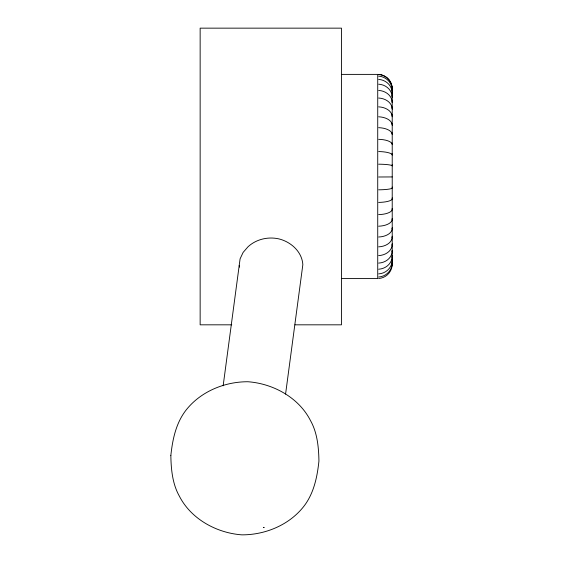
<?xml version="1.0" encoding="UTF-8"?>
<svg xmlns="http://www.w3.org/2000/svg" width="563" height="563" viewBox="0 0 563 563"><rect width="100%" height="100%" fill="white"/><g stroke="black" fill="none" stroke-linecap="round" stroke-linejoin="round"><path stroke-width="0.84" d="M223.152 385.803L240.091 258.832L243.117 252.421L248.058 246.735A32.232 29.093 0 0 1 278.706 238.853C290.804 241.717 302.028 251.682 302.845 264.645L285.568 394.107M392.221 176.93L378.674 177M341.685 74.386L377.724 74.386L377.724 278.586L341.685 278.586M231.752 324.823L200.146 324.823L200.146 28.15L341.488 28.15L341.488 324.823L294.956 324.823M239.198 265.581L239.528 267.151M392.221 264.089L392.221 88.884A14.511 14.49 0 0 0 378.674 74.407M378.674 90.432A14.511 12.217 0 0 1 392.214 102.635M378.674 98.032A14.511 11.133 0 0 1 392.214 109.159M378.674 106.864A14.511 9.881 0 0 1 392.214 116.745M378.674 74.471A14.511 14.476 0 0 1 392.214 88.94M378.674 76.146A14.511 14.244 0 0 1 392.214 90.376M378.674 116.801A14.511 8.473 0 0 1 392.214 125.267M378.674 127.681A14.511 6.925 0 0 1 392.214 134.599M378.674 139.328A14.511 5.271 0 0 1 392.214 144.592M378.674 84.19A14.511 13.097 0 0 1 392.214 97.279M378.674 79.404A14.511 13.779 0 0 1 392.214 93.169M378.674 164.185A14.511 1.745 0 0 1 392.214 165.93M392.214 264.033A14.511 14.476 0 0 1 378.674 278.502M392.214 209.197A14.511 5.412 0 0 1 378.674 214.609M392.214 219.148A14.511 7.059 0 0 1 378.674 226.199M392.214 244.377A14.511 11.232 0 0 1 378.674 255.602M392.214 250.809A14.511 12.295 0 0 1 378.674 263.097M392.214 262.759A14.511 14.272 0 0 1 378.674 277.017M392.214 260.078A14.511 13.822 0 0 1 378.674 273.892M392.214 198.739A14.511 3.681 0 0 1 378.674 202.413M392.214 256.074A14.511 13.16 0 0 1 378.674 269.22M392.214 228.423A14.511 8.586 0 0 1 378.674 237.002M392.214 187.922A14.511 1.893 0 0 1 378.674 189.815M378.674 151.56A14.511 3.54 0 0 1 392.214 155.092M392.214 236.875A14.511 9.986 0 0 1 378.674 246.854M392.094 100.559A14.511 12.295 0 0 1 392.214 102.163M392.094 107.132A14.511 11.232 0 0 1 392.214 108.596M391.721 86.519A14.511 14.272 0 0 1 391.939 87.427M392.186 89.278A14.511 14.272 0 0 1 392.214 90.214M392.186 91.994A14.511 13.822 0 0 1 392.214 92.895M392.094 123.431A14.511 8.586 0 0 1 392.214 124.55M392.094 132.903A14.511 7.059 0 0 1 392.214 133.825M392.094 95.182A14.511 13.16 0 0 1 392.214 96.899M392.094 164.804A14.511 1.893 0 0 1 392.214 165.05M392.094 153.755A14.511 3.681 0 0 1 392.214 154.234M392.214 187.043A14.511 1.745 0 0 1 392.094 187.275M392.214 197.88A14.511 3.54 0 0 1 392.094 198.345M392.094 143.065A14.511 5.412 0 0 1 392.214 143.776M392.094 114.796A14.511 9.986 0 0 1 392.214 116.098M392.214 208.38A14.511 5.271 0 0 1 392.094 209.063M392.214 250.338A14.511 12.217 0 0 1 392.094 251.928M392.214 255.693A14.511 13.097 0 0 1 392.094 257.404M392.214 227.705A14.511 8.473 0 0 1 392.094 228.81M392.214 236.228A14.511 9.881 0 0 1 392.094 237.523M392.214 243.814A14.511 11.133 0 0 1 392.094 245.271M392.214 218.374A14.511 6.925 0 0 1 392.094 219.274M392.214 259.803A14.511 13.779 0 0 1 392.186 260.704M391.939 265.377A14.511 14.244 0 0 1 391.721 266.285M392.214 262.597A14.511 14.244 0 0 1 392.186 263.526M170.849 455.495C171.068 469.232 172.454 483.891 179.308 496.045C191.005 519.051 216.621 532.999 241.879 534.85C264.504 534.92 287.721 525.617 302.387 508.136C313.535 494.947 317.166 477.79 318.932 461.097C318.714 447.36 317.328 432.701 310.473 420.547C298.777 397.541 273.161 383.593 247.91 381.742C225.277 381.672 202.061 390.975 187.395 408.456C176.247 421.645 172.616 438.802 170.849 455.495M263.646 527.376L264.04 527.432L263.646 527.376"/></g></svg>
